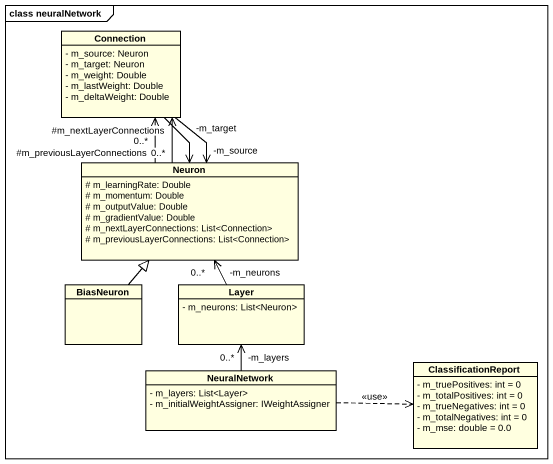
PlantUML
@startuml
mainframe class neuralNetwork
hide circle
hide empty members
skinparam classAttributeIconSize 0
class Connection #FFFFE0 {
  - m_source: Neuron
  - m_target: Neuron
  - m_weight: Double
  - m_lastWeight: Double
  - m_deltaWeight: Double
}
class Neuron #FFFFE0 {
  # m_learningRate: Double
  # m_momentum: Double
  # m_outputValue: Double
  # m_gradientValue: Double
  # m_nextLayerConnections: List<Connection>
  # m_previousLayerConnections: List<Connection>
}
class BiasNeuron #FFFFE0
class Layer #FFFFE0 {
  - m_neurons: List<Neuron>
}
class NeuralNetwork #FFFFE0 {
  - m_layers: List<Layer>
  - m_initialWeightAssigner: IWeightAssigner
}
class ClassificationReport #FFFFE0 {
  - m_truePositives: int = 0
  - m_totalPositives: int = 0
  - m_trueNegatives: int = 0
  - m_totalNegatives: int = 0
  - m_mse: double = 0.0
}
Connection --> "-m_source" Neuron
Connection --> "-m_target" Neuron
Neuron -up-> "#m_nextLayerConnections\n0..*" Connection
Neuron -up-> "#m_previousLayerConnections\n0..*" Connection
BiasNeuron -up-|> Neuron
Layer -up-> "-m_neurons\n0..*" Neuron
NeuralNetwork -up-> "-m_layers\n0..*" Layer
NeuralNetwork .right.> ClassificationReport : <<use>>
@enduml
